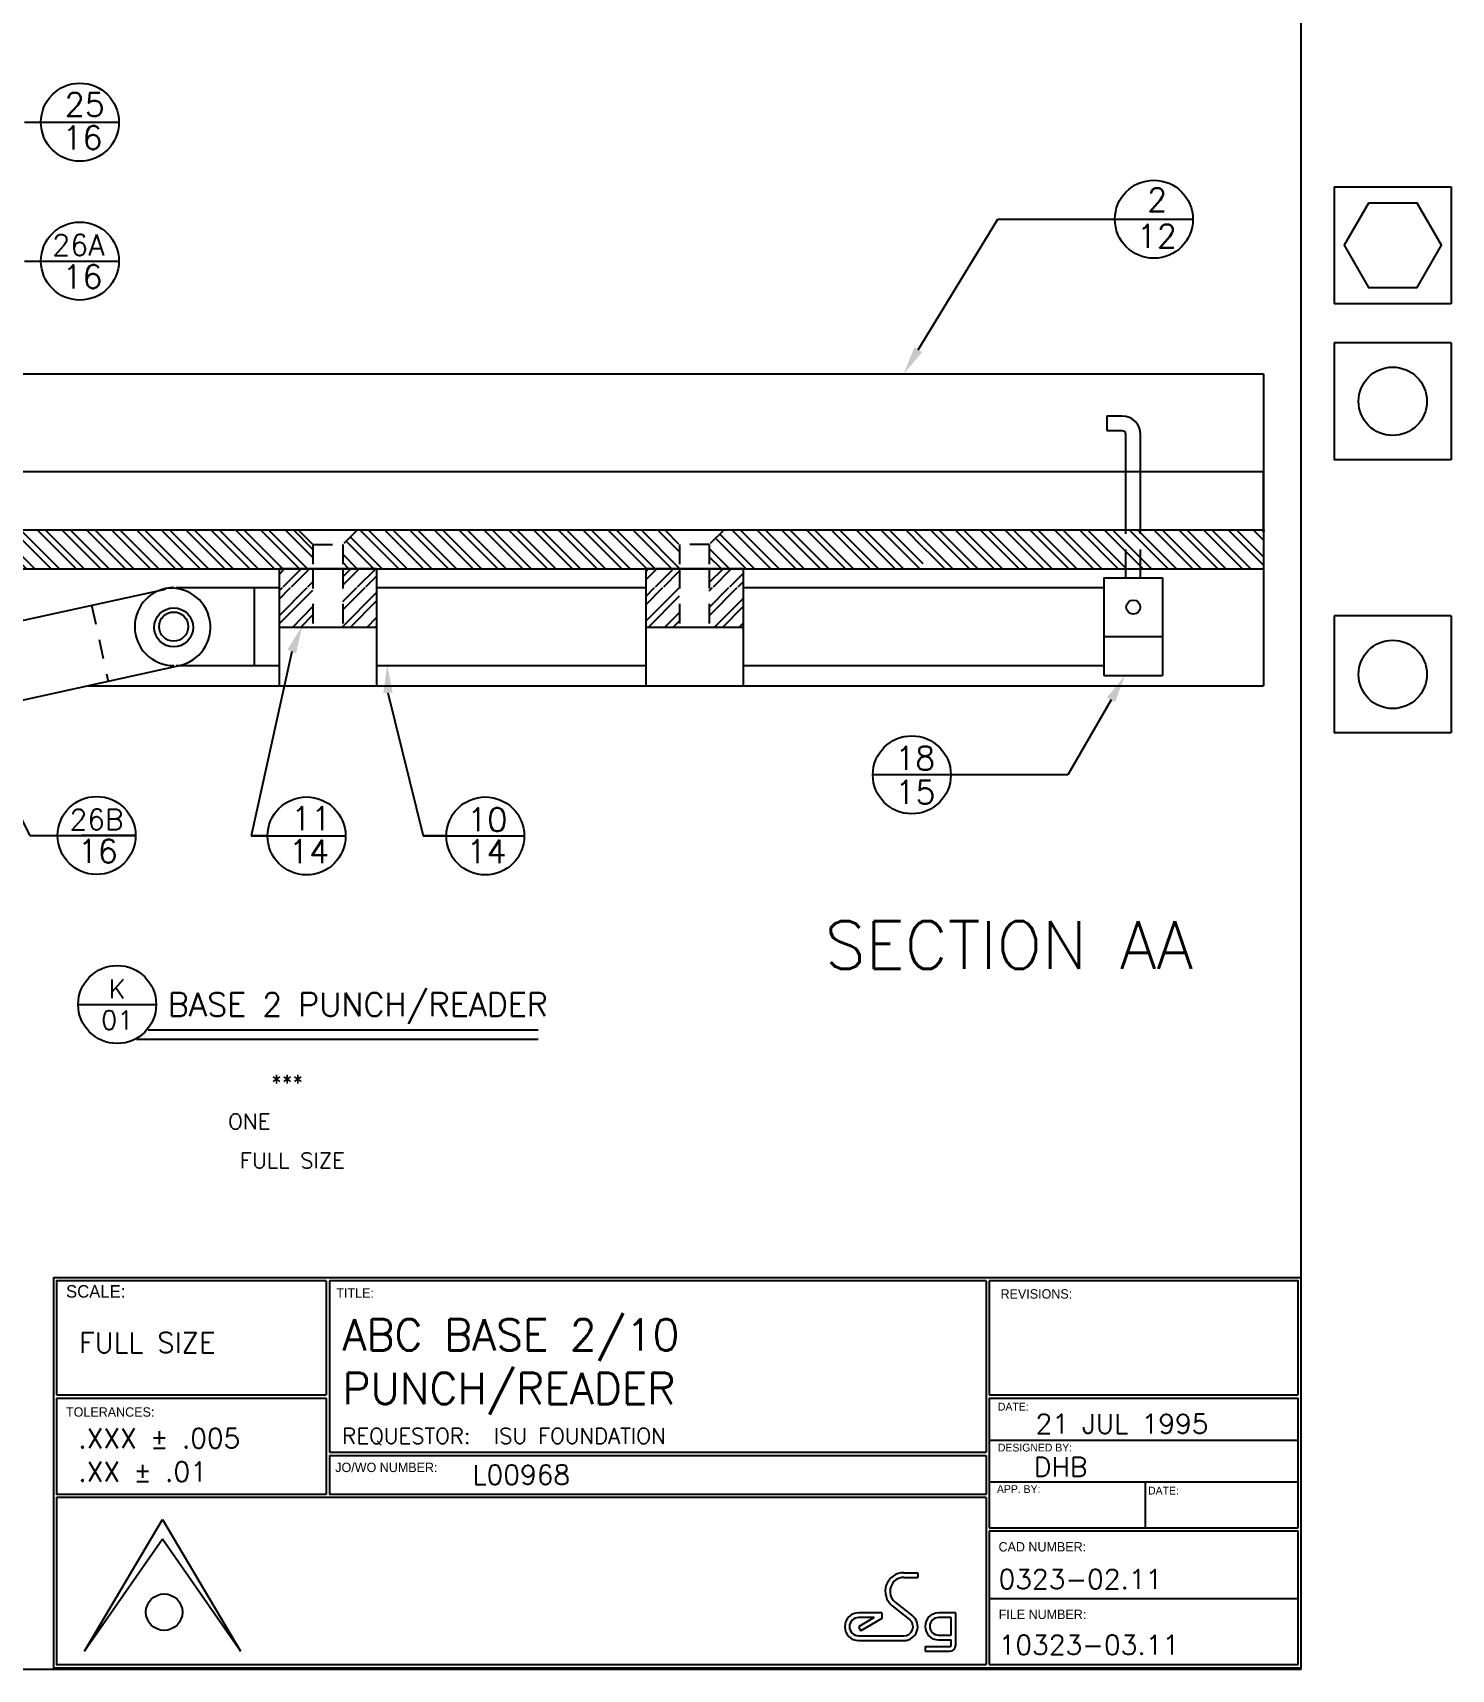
# Model space of a CAD drawing. Extents: x 0 to 34, y 0 to 23.8.
# Drawn here: x 24.87 to 33.96, y 0 to 10.49 of the extents above; entities that cross this region are included whole.
import ezdxf
from ezdxf.enums import TextEntityAlignment as Align

# ---------------------------------------------------------------- set-up
doc = ezdxf.new("R2010")
doc.units = 0
doc.header["$MEASUREMENT"] = 0
doc.linetypes.add('HIDDEN2', pattern=[0.1875, 0.125, -0.0625])
doc.layers.get('0').update_dxf_attribs({"linetype": 'CONTINUOUS'})
for name, color, linetype in [('BORDER', 5, 'CONTINUOUS'), ('HATCH', 2, 'CONTINUOUS'), ('HIDDEN2', 6, 'HIDDEN2'), ('OBJECT', 3, 'CONTINUOUS'), ('TEXT', 1, 'CONTINUOUS')]:
    doc.layers.add(name, color=color, linetype=linetype)
doc.styles.add('ROMANS', font='romans')
doc.styles.add('SIMPLEX', font='simplex')
doc.styles.add('TITLE', font='italic')
doc.dimstyles.get("Standard").update_dxf_attribs({"dimtxt": 0.18, "dimasz": 0.18, "dimexe": 0.18, "dimexo": 0.0625, "dimgap": 0.09, "dimtad": 0, "dimtih": 1, "dimtoh": 1, "dimdec": 4, "dimzin": 0, "dimdsep": 46, "dimtxsty": 'STANDARD', "dimcen": 0.09, "dimadec": 0, "dimazin": 0, "dimtfac": 1, "dimtdec": 4, "dimtofl": 0, "dimtmove": 0, "dimatfit": 3, "dimfxl": 1, "dimtolj": 1, "dimtzin": 0, "dimarcsym": 0})

# ---------------------------------------------------------------- blocks, each defined once
blk = doc.blocks.new('*X9')
at = {"color": 0}
for p, q in [((74.243, 50.325), (74.278, 50.36)), ((74.269, 50.245), (74.384, 50.36)), ((74.322, 50.245), (74.437, 50.36)), ((74.651, 50.309), (74.703, 50.36)), ((74.651, 50.256), (74.756, 50.36)), ((74.746, 50.245), (74.862, 50.36)), ((76.593, 50.342), (76.612, 50.36)), ((76.593, 50.289), (76.665, 50.36)), ((76.656, 50.245), (76.771, 50.36)), ((77.001, 50.272), (77.089, 50.36)), ((77.027, 50.245), (77.142, 50.36)), ((74.428, 50.245), (74.46, 50.277)), ((74.799, 50.245), (74.868, 50.314)), ((76.709, 50.245), (76.81, 50.347)), ((77.133, 50.245), (77.218, 50.33)), ((77.186, 50.245), (77.218, 50.277))]:
    blk.add_line(p, q, dxfattribs=at)
blk = doc.blocks.new('*X8')
at = {"color": 0}
for p, q in [((74.243, 50.06), (74.423, 50.24)), ((74.243, 50.219), (74.264, 50.24)), ((74.243, 50.166), (74.317, 50.24)), ((74.243, 50.007), (74.46, 50.224)), ((74.651, 50.15), (74.741, 50.24)), ((74.651, 50.097), (74.794, 50.24)), ((74.651, 49.991), (74.868, 50.208)), ((74.699, 49.985), (74.868, 50.155)), ((76.593, 50.183), (76.65, 50.24)), ((76.593, 50.024), (76.809, 50.24)), ((76.593, 50.13), (76.703, 50.24)), ((76.608, 49.985), (76.81, 50.188)), ((77.001, 50.113), (77.127, 50.24)), ((77.001, 50.219), (77.021, 50.24)), ((77.001, 50.06), (77.18, 50.24)), ((77.032, 49.985), (77.218, 50.171)), ((74.328, 49.985), (74.46, 50.118)), ((74.381, 49.985), (74.46, 50.065)), ((74.805, 49.985), (74.868, 50.049)), ((76.714, 49.985), (76.81, 50.081)), ((77.085, 49.985), (77.218, 50.118)), ((74.858, 49.985), (74.868, 49.996)), ((76.767, 49.985), (76.81, 50.028)), ((77.191, 49.985), (77.218, 50.012))]:
    blk.add_line(p, q, dxfattribs=at)
blk = doc.blocks.new('*X7')
at = {"color": 0}
for p, q in [((69.759, 50.36), (69.556, 50.564)), ((69.812, 50.36), (69.562, 50.61)), ((69.918, 50.36), (69.668, 50.61)), ((69.971, 50.36), (69.721, 50.61)), ((70.077, 50.36), (69.827, 50.61)), ((70.13, 50.36), (69.88, 50.61)), ((70.237, 50.36), (69.987, 50.61)), ((70.29, 50.36), (70.04, 50.61)), ((70.396, 50.36), (70.146, 50.61)), ((70.449, 50.36), (70.199, 50.61)), ((70.554, 50.361), (70.305, 50.61)), ((70.554, 50.414), (70.358, 50.61)), ((70.554, 50.52), (70.464, 50.61)), ((70.554, 50.573), (70.517, 50.61)), ((70.767, 50.36), (70.554, 50.573)), ((70.873, 50.36), (70.623, 50.61)), ((70.926, 50.36), (70.676, 50.61)), ((71.032, 50.36), (70.782, 50.61)), ((71.085, 50.36), (70.835, 50.61)), ((71.191, 50.36), (70.941, 50.61)), ((71.244, 50.36), (70.994, 50.61)), ((71.35, 50.36), (71.1, 50.61)), ((71.403, 50.36), (71.153, 50.61)), ((71.509, 50.36), (71.259, 50.61)), ((71.562, 50.36), (71.312, 50.61)), ((71.668, 50.36), (71.418, 50.61)), ((71.721, 50.36), (71.471, 50.61)), ((71.828, 50.36), (71.578, 50.61)), ((71.881, 50.36), (71.631, 50.61)), ((71.987, 50.36), (71.737, 50.61)), ((72.04, 50.36), (71.79, 50.61)), ((72.146, 50.36), (71.896, 50.61)), ((72.199, 50.36), (71.949, 50.61)), ((72.305, 50.36), (72.055, 50.61)), ((72.358, 50.36), (72.108, 50.61)), ((72.464, 50.36), (72.214, 50.61)), ((72.517, 50.36), (72.267, 50.61)), ((72.623, 50.36), (72.373, 50.61)), ((72.676, 50.36), (72.426, 50.61)), ((72.782, 50.36), (72.532, 50.61)), ((72.835, 50.36), (72.585, 50.61)), ((72.941, 50.36), (72.691, 50.61)), ((72.994, 50.36), (72.744, 50.61)), ((73.1, 50.36), (72.85, 50.61)), ((73.153, 50.36), (72.903, 50.61)), ((73.259, 50.36), (73.009, 50.61)), ((73.312, 50.36), (73.062, 50.61)), ((73.419, 50.36), (73.169, 50.61)), ((73.472, 50.36), (73.222, 50.61)), ((73.578, 50.36), (73.328, 50.61)), ((73.631, 50.36), (73.381, 50.61)), ((73.737, 50.36), (73.487, 50.61)), ((73.79, 50.36), (73.54, 50.61)), ((73.896, 50.36), (73.646, 50.61)), ((73.949, 50.36), (73.699, 50.61)), ((74.055, 50.36), (73.805, 50.61)), ((74.108, 50.36), (73.858, 50.61)), ((74.214, 50.36), (73.964, 50.61)), ((74.267, 50.36), (74.017, 50.61)), ((74.373, 50.36), (74.123, 50.61)), ((74.426, 50.36), (74.176, 50.61)), ((74.46, 50.432), (74.282, 50.61)), ((74.46, 50.485), (74.335, 50.61)), ((74.903, 50.36), (74.7, 50.564)), ((75.01, 50.36), (74.76, 50.61)), ((75.063, 50.36), (74.813, 50.61)), ((75.169, 50.36), (74.919, 50.61)), ((75.222, 50.36), (74.972, 50.61)), ((75.328, 50.36), (75.078, 50.61)), ((75.381, 50.36), (75.131, 50.61)), ((75.487, 50.36), (75.237, 50.61)), ((75.54, 50.36), (75.29, 50.61)), ((75.646, 50.36), (75.396, 50.61)), ((75.699, 50.36), (75.449, 50.61)), ((75.805, 50.36), (75.555, 50.61)), ((75.858, 50.36), (75.608, 50.61)), ((75.964, 50.36), (75.714, 50.61)), ((76.017, 50.36), (75.767, 50.61)), ((76.123, 50.36), (75.873, 50.61)), ((76.176, 50.36), (75.926, 50.61)), ((76.282, 50.36), (76.032, 50.61)), ((76.335, 50.36), (76.085, 50.61)), ((76.441, 50.36), (76.191, 50.61)), ((76.494, 50.36), (76.244, 50.61)), ((76.601, 50.36), (76.351, 50.61)), ((76.654, 50.36), (76.404, 50.61)), ((76.76, 50.36), (76.51, 50.61)), ((76.81, 50.363), (76.563, 50.61)), ((76.81, 50.469), (76.669, 50.61)), ((77.29, 50.36), (77.068, 50.583)), ((77.396, 50.36), (77.146, 50.61)), ((77.449, 50.36), (77.199, 50.61)), ((77.555, 50.36), (77.305, 50.61)), ((77.608, 50.36), (77.358, 50.61)), ((77.714, 50.36), (77.464, 50.61)), ((77.767, 50.36), (77.517, 50.61)), ((77.873, 50.36), (77.623, 50.61)), ((77.926, 50.36), (77.676, 50.61)), ((78.032, 50.36), (77.782, 50.61)), ((78.085, 50.36), (77.835, 50.61)), ((78.192, 50.36), (77.942, 50.61)), ((78.245, 50.36), (77.995, 50.61)), ((78.351, 50.36), (78.101, 50.61)), ((78.372, 50.392), (78.154, 50.61)), ((78.372, 50.498), (78.26, 50.61)), ((78.372, 50.551), (78.313, 50.61)), ((78.669, 50.36), (78.425, 50.604)), ((78.722, 50.36), (78.472, 50.61)), ((78.828, 50.36), (78.578, 50.61)), ((78.881, 50.36), (78.631, 50.61)), ((78.987, 50.36), (78.737, 50.61)), ((79.04, 50.36), (78.79, 50.61)), ((79.146, 50.36), (78.896, 50.61)), ((79.199, 50.36), (78.949, 50.61)), ((79.305, 50.36), (79.055, 50.61)), ((79.358, 50.36), (79.108, 50.61)), ((79.464, 50.36), (79.214, 50.61)), ((79.517, 50.36), (79.267, 50.61)), ((79.623, 50.36), (79.373, 50.61)), ((79.676, 50.36), (79.426, 50.61)), ((79.783, 50.36), (79.533, 50.61)), ((79.836, 50.36), (79.586, 50.61)), ((79.942, 50.36), (79.692, 50.61)), ((79.995, 50.36), (79.745, 50.61)), ((80.101, 50.36), (79.851, 50.61)), ((80.154, 50.36), (79.904, 50.61)), ((80.26, 50.36), (80.01, 50.61)), ((80.313, 50.36), (80.063, 50.61)), ((80.419, 50.36), (80.169, 50.61)), ((80.472, 50.36), (80.222, 50.61)), ((80.554, 50.384), (80.328, 50.61)), ((80.554, 50.438), (80.381, 50.61)), ((80.554, 50.544), (80.487, 50.61)), ((80.554, 50.597), (80.54, 50.61)), ((69.653, 50.36), (69.556, 50.458)), ((70.714, 50.36), (70.554, 50.52)), ((74.85, 50.36), (74.673, 50.538)), ((77.131, 50.36), (77.001, 50.49)), ((77.237, 50.36), (77.041, 50.556)), ((78.563, 50.36), (78.425, 50.498)), ((69.6, 50.36), (69.556, 50.405)), ((70.608, 50.36), (70.554, 50.414)), ((70.555, 50.36), (70.554, 50.361)), ((74.744, 50.36), (74.651, 50.454)), ((74.691, 50.36), (74.651, 50.401)), ((77.078, 50.36), (77.001, 50.437)), ((78.51, 50.36), (78.425, 50.445))]:
    blk.add_line(p, q, dxfattribs=at)
blk = doc.blocks.new('P-TITLE')
at = {"layer": 'OBJECT'}
for p, q in [((-1.562, -0.638), (-1.062, -0.638)), ((-1.113, -0.8), (1.387, -0.8)), ((1.387, -0.862), (-1.188, -0.862))]:
    blk.add_line(p, q, dxfattribs=at)
blk.add_circle((-1.312, -0.638), 0.25, dxfattribs=at)
at = {"layer": 'OBJECT', "style": 'ROMANS'}
for tag, p in [('NO.', (-1.312, -0.538)), ('PAGE', (-1.312, -0.738))]:
    blk.add_attdef(tag, text='', height=0.12, dxfattribs=at).set_placement(p, align=Align.MIDDLE)
for tag, p, height in [('DESCRIPTION', (-0.988, -0.712), 0.15), ('MATERIAL', (-0.325, -1.188), 0.1), ('#_REQUIRED', (-0.6, -1.438), 0.1), ('SCALE', (-0.525, -1.688), 0.1)]:
    blk.add_attdef(tag, p, '', height=height, dxfattribs=at)
at = {"layer": 'OBJECT', "style": 'ROMANS', "flags": 2}
for tag, p in [('MATERIAL:', (-1.163, -1.188)), ('REQD:', (-1.163, -1.438)), ('SCALE:', (-1.163, -1.688))]:
    blk.add_attdef(tag, p, '', height=0.1, dxfattribs=at)
blk = doc.blocks.new('T-BLK')
for p, q in [((-7.799, 0.116), (-7.299, 0.959)), ((-7.299, 0.959), (-6.799, 0.116)), ((-7.299, 0.834), (-7.799, 0.116)), ((-6.799, 0.116), (-7.299, 0.834)), ((-2.547, 0.618), (-2.458, 0.618)), ((-2.547, 0.588), (-2.458, 0.588)), ((-2.458, 0.618), (-2.458, 0.588)), ((-2.602, 0.43), (-2.491, 0.342)), ((-2.688, 0.361), (-2.837, 0.361)), ((-2.738, 0.331), (-2.837, 0.273)), ((-2.738, 0.331), (-2.837, 0.331)), ((-2.688, 0.326), (-2.822, 0.247)), ((-2.688, 0.361), (-2.688, 0.326)), ((-2.621, 0.407), (-2.51, 0.318)), ((-2.214, 0.361), (-2.325, 0.361)), ((-2.244, 0.331), (-2.325, 0.331)), ((-2.244, 0.219), (-2.244, 0.331)), ((-2.214, 0.154), (-2.214, 0.361)), ((-2.837, 0.273), (-2.822, 0.247)), ((-2.837, 0.214), (-2.547, 0.214)), ((-2.325, 0.219), (-2.244, 0.219)), ((-2.837, 0.184), (-2.547, 0.184)), ((-2.411, 0.146), (-2.252, 0.146)), ((-2.411, 0.146), (-2.411, 0.116)), ((-2.411, 0.116), (-2.252, 0.116)), ((-2.325, 0.189), (-2.244, 0.189)), ((-2.244, 0.154), (-2.244, 0.189))]:
    blk.add_line(p, q)
blk.add_circle((-7.289, 0.366), 0.117)
for centre, radius, start, end in [((-2.547, 0.5), 0.119, 90, 231.3801), ((-2.547, 0.5), 0.0887, 90, 231.3801), ((-2.837, 0.273), 0.0887, 90, 270), ((-2.837, 0.273), 0.0587, 90, 270), ((-2.547, 0.273), 0.0887, 270, 51.3801), ((-2.547, 0.273), 0.0587, 270, 51.3801), ((-2.325, 0.275), 0.086, 90, 270), ((-2.325, 0.275), 0.056, 90, 270), ((-2.252, 0.154), 0.0379, 270, 0), ((-2.252, 0.154), 0.00793, 270, 0)]:
    blk.add_arc(centre, radius, start, end)
at = {"layer": 'BORDER'}
for p, q in [((-6.25, 2.49), (-6.25, 1.758)), ((-6.23, 2.49), (-6.23, 1.391)), ((-2.02, 2.49), (-2.02, 1.391)), ((-2, 2.49), (-2, 1.758)), ((-7.979, 1.758), (-6.25, 1.758)), ((-7.979, 1.738), (-6.25, 1.738)), ((-6.25, 1.738), (-6.25, 1.121)), ((-2, 1.758), (-0.019, 1.758)), ((-2, 1.738), (-0.019, 1.738)), ((-2, 1.738), (-2, 0.907)), ((-6.23, 1.391), (-2.02, 1.391)), ((-6.23, 1.371), (-2.02, 1.371)), ((-6.23, 1.371), (-6.23, 1.121)), ((-2.02, 1.371), (-2.02, 1.121)), ((-6.25, 1.121), (-7.979, 1.121)), ((-2.02, 1.101), (-7.979, 1.101)), ((-2.02, 1.121), (-6.23, 1.121)), ((-2.02, 1.101), (-2.02, 0.03)), ((-2, 0.907), (-0.019, 0.907)), ((-2, 0.887), (-0.019, 0.887)), ((-2, 0.887), (-2, 0.03))]:
    blk.add_line(p, q, dxfattribs=at)
for points in [[(0.001, 0.01), (0.001, 2.51), (-7.999, 2.51), (-7.999, 0.01), (0.001, 0.01)], [(-6.25, 2.49), (-7.979, 2.49), (-7.979, 1.758)], [(-2.02, 2.49), (-6.23, 2.49)], [(-0.019, 1.758), (-0.019, 2.49), (-2, 2.49)], [(-7.979, 1.738), (-7.979, 1.121)], [(-0.019, 0.907), (-0.019, 1.738)], [(-7.979, 1.101), (-7.979, 0.03), (-2.02, 0.03)], [(-0.019, 0.03), (-0.019, 0.887)], [(-2, 0.03), (-0.019, 0.03)]]:
    blk.add_lwpolyline(points, dxfattribs=at)
at = {"layer": 'TEXT', "color": 2}
for p, q in [((-0.019, 1.466), (-2, 1.466)), ((-2, 1.201), (-0.019, 1.201)), ((-1, 1.201), (-1, 0.907)), ((-2, 0.454), (-0.019, 0.454))]:
    blk.add_line(p, q, dxfattribs=at)
at = {"style": 'SIMPLEX'}
for s, height, p in [('.XXX %%P .005', 0.125, (-7.84, 1.418)), ('REQUESTOR:', 0.1, (-6.147, 1.446)), ('.XX %%P .01', 0.125, (-7.84, 1.204))]:
    blk.add_text(s, height=height, dxfattribs=at).set_placement(p)
for tag, p, height in [('FLINE_TITLE', (-6.146, 2.044), 0.2), ('DWG_:_ACT', (-7.835, 2.028), 0.13), ('SLINE_TITLE', (-6.146, 1.7), 0.2), ('DATE', (-1.703, 1.511), 0.125), ('REQUESTOR', (-5.175, 1.446), 0.1), ('J.O.N.', (-5.313, 1.184), 0.125), ('DESN', (-1.714, 1.235), 0.125), ('CAD_NUMBER', (-1.94, 0.515), 0.125), ('FILE_NUMBER', (-1.939, 0.094), 0.125)]:
    blk.add_attdef(tag, p, '', height=height, dxfattribs=at)
at = {"color": 7, "style": 'TITLE', "flags": 2}
for tag, p, height in [('TOP_LINE_LOGO', (-6.697, 0.777), 0.17), ('BOTTOM_LINE_LOGO', (-6.693, 0.157), 0.125)]:
    blk.add_attdef(tag, p, '', height=height, dxfattribs=at)
at = {"style": 'SIMPLEX', "flags": 2}
for tag, p, height in [('FIRST_LOGO_LINE', (-6.69, 0.552), 0.1), ('SECOND_LOGO_LINE', (-6.691, 0.394), 0.085)]:
    blk.add_attdef(tag, p, '', height=height, dxfattribs=at)
at = {"layer": 'TEXT'}
for s, height, p in [('SCALE:', 0.08, (-7.918, 2.382)), ('TITLE:', 0.06, (-6.185, 2.381)), ('REVISIONS:', 0.06, (-1.927, 2.376)), ('TOLERANCES:', 0.06, (-7.918, 1.619)), ('DATE:', 0.05, (-1.944, 1.658)), ('DESIGNED BY:', 0.05, (-1.944, 1.396)), ('JO/WO NUMBER:', 0.06, (-6.192, 1.264)), ('APP. BY:', 0.05, (-1.95, 1.13)), ('DATE:', 0.05, (-0.981, 1.12)), ('CAD NUMBER:', 0.06, (-1.94, 0.755)), ('FILE NUMBER:', 0.06, (-1.939, 0.322))]:
    blk.add_text(s, height=height, dxfattribs=at).set_placement(p)

msp = doc.modelspace()

# ---------------------------------------------------------------- linework, layer by layer
at = {"layer": 'BORDER'}
for p, q in [((33, 0), (33, 21)), ((0, 0), (33, 0))]:
    msp.add_line(p, q, dxfattribs=at)
at = {"layer": 'HIDDEN2'}
for p, q in [((26.571, 7.303), (26.665, 7.209)), ((26.951, 7.303), (26.856, 7.209)), ((28.921, 7.303), (29.015, 7.209)), ((29.301, 7.303), (29.206, 7.209)), ((31.877, 7.053), (31.877, 7.303)), ((31.971, 7.053), (31.971, 7.303)), ((32.761, 7.303), (32.761, 7.294)), ((26.665, 7.209), (26.856, 7.209)), ((26.665, 7.209), (26.665, 7.053)), ((26.856, 7.209), (26.856, 7.053)), ((29.206, 7.209), (29.015, 7.209)), ((29.015, 7.209), (29.015, 7.053)), ((29.206, 7.209), (29.206, 7.053)), ((25.245, 6.82), (25.353, 6.332))]:
    msp.add_line(p, q, dxfattribs=at)
for points in [[(26.665, 7.053), (26.665, 6.678)], [(26.856, 7.053), (26.856, 6.678)], [(29.015, 7.053), (29.015, 6.678)], [(29.206, 7.053), (29.206, 6.678)]]:
    msp.add_lwpolyline(points, dxfattribs=at)
at = {"layer": 'OBJECT'}
for p, q in [((33.212, 9.502), (33.212, 8.752)), ((33.212, 9.502), (33.962, 9.502)), ((33.962, 9.502), (33.962, 8.752)), ((33.962, 8.752), (33.212, 8.752)), ((33.962, 8.752), (33.212, 8.752)), ((33.212, 8.502), (33.212, 7.752)), ((33.962, 8.502), (33.212, 8.502)), ((33.962, 8.502), (33.962, 7.752)), ((22.759, 8.303), (32.759, 8.303)), ((32.759, 8.303), (32.759, 6.303)), ((31.755, 8.033), (31.755, 7.939)), ((31.755, 8.033), (31.853, 8.033)), ((31.755, 7.939), (31.853, 7.939)), ((31.877, 7.303), (31.877, 7.915)), ((31.971, 7.303), (31.971, 7.915)), ((22.759, 7.678), (30.577, 7.678)), ((30.577, 7.678), (30.63, 7.678)), ((30.63, 7.678), (32.759, 7.678)), ((33.962, 7.752), (33.212, 7.752)), ((21.761, 7.303), (32.761, 7.303)), ((22.759, 7.303), (32.759, 7.303)), ((32.761, 7.053), (32.761, 7.303)), ((21.761, 7.053), (32.761, 7.053)), ((27.073, 7.053), (26.448, 7.053)), ((26.448, 7.053), (26.448, 6.303)), ((27.073, 7.053), (27.073, 6.303)), ((29.423, 7.053), (28.798, 7.053)), ((28.798, 7.053), (28.798, 6.303)), ((29.423, 7.053), (29.423, 6.303)), ((31.877, 6.995), (31.877, 7.053)), ((31.971, 6.995), (31.971, 7.053)), ((22.071, 6.122), (25.72, 6.924)), ((25.787, 6.933), (26.448, 6.933)), ((26.287, 6.933), (26.287, 6.433)), ((27.073, 6.933), (28.798, 6.933)), ((29.423, 6.933), (31.736, 6.933)), ((31.736, 6.995), (32.111, 6.995)), ((31.736, 6.995), (31.736, 6.62)), ((32.111, 6.995), (32.111, 6.62)), ((33.212, 6.752), (33.212, 6.002)), ((33.962, 6.752), (33.212, 6.752)), ((33.962, 6.752), (33.962, 6.002)), ((27.073, 6.678), (26.448, 6.678)), ((29.423, 6.678), (28.798, 6.678)), ((31.736, 6.62), (32.111, 6.62)), ((31.736, 6.62), (31.736, 6.37)), ((32.111, 6.62), (32.111, 6.37)), ((25.827, 6.436), (22.178, 5.634)), ((25.787, 6.433), (26.448, 6.433)), ((27.073, 6.433), (28.798, 6.433)), ((29.423, 6.433), (31.736, 6.433)), ((25.224, 6.303), (32.759, 6.303)), ((26.439, 6.303), (27.073, 6.303)), ((28.798, 6.303), (29.423, 6.303)), ((31.736, 6.37), (32.111, 6.37)), ((33.962, 6.002), (33.212, 6.002))]:
    msp.add_line(p, q, dxfattribs=at)
msp.add_lwpolyline([(33.431, 9.397), (33.275, 9.127), (33.431, 8.856), (33.744, 8.856), (33.9, 9.127), (33.744, 9.397)], close=True, dxfattribs=at)
msp.add_lwpolyline([(32.759, 7.303), (32.759, 7.678)], dxfattribs=at)
for centre, radius in [((33.587, 8.127), 0.219), ((31.924, 6.808), 0.045), ((25.772, 6.678), 0.125), ((25.772, 6.683), 0.0935), ((33.587, 6.377), 0.219)]:
    msp.add_circle(centre, radius, dxfattribs=at)
for centre, radius, start, end in [((31.853, 7.915), 0.117, 0, 90), ((31.853, 7.915), 0.0235, 0, 90), ((25.772, 6.683), 0.25, 90, 270), ((25.758, 6.679), 0.25, 285.8641, 105.8641)]:
    msp.add_arc(centre, radius, start, end, dxfattribs=at)
at = {"layer": 'TEXT'}
for p, q in [((24.816, 9.916), (25.421, 9.916)), ((30.545, 8.457), (31.056, 9.294)), ((31.056, 9.294), (32.306, 9.294)), ((31.056, 9.294), (31.236, 9.294)), ((24.816, 9.026), (25.421, 9.026)), ((30.577, 7.244), (30.63, 7.191)), ((30.577, 7.191), (30.63, 7.138)), ((26.529, 6.523), (26.268, 5.341)), ((27.146, 6.258), (27.371, 5.341)), ((31.781, 6.214), (31.504, 5.733)), ((31.504, 5.733), (30.254, 5.733)), ((31.504, 5.733), (31.324, 5.733)), ((25.028, 5.344), (25.528, 5.344)), ((25.528, 5.344), (25.184, 5.344)), ((25.184, 5.344), (25.364, 5.344)), ((26.268, 5.341), (26.874, 5.341)), ((26.374, 5.341), (26.268, 5.341)), ((27.371, 5.341), (28.02, 5.341)), ((27.371, 5.341), (27.551, 5.341)), ((27.52, 5.341), (27.371, 5.341))]:
    msp.add_line(p, q, dxfattribs=at)
for centre in [(25.171, 9.916), (32.056, 9.294), (25.171, 9.026), (30.504, 5.733), (25.278, 5.344), (26.624, 5.341), (27.77, 5.341)]:
    msp.add_circle(centre, 0.25, dxfattribs=at)
for points in [[(30.571, 8.442), (30.52, 8.473), (30.452, 8.303)], [(26.501, 6.535), (26.557, 6.512), (26.597, 6.69)], [(27.116, 6.257), (27.176, 6.259), (27.141, 6.438)], [(31.755, 6.229), (31.807, 6.199), (31.871, 6.37)]]:
    msp.add_solid(points, dxfattribs=at)

# ---------------------------------------------------------------- block references
at = {"layer": 'HATCH'}
for name in ['*X7', '*X9', '*X8']:
    msp.add_blockref(name, (-47.795, -43.307), dxfattribs=at)
at = {"layer": 'OBJECT'}
ref = msp.add_blockref('P-TITLE', (26.722, 4.899), dxfattribs=at)
ref.add_attrib('SCALE', 'FULL SIZE', (26.197, 3.211), dxfattribs={"height": 0.1, "style": 'ROMANS'})
ref.add_attrib('#_REQUIRED', 'ONE', (26.122, 3.461), dxfattribs={"height": 0.1, "style": 'ROMANS'})
ref.add_attrib('MATERIAL', '***', (26.397, 3.711), dxfattribs={"height": 0.1, "style": 'ROMANS'})
ref.add_attrib('NO.', 'K', dxfattribs={"height": 0.12, "style": 'ROMANS'}).set_placement((25.41, 4.361), align=Align.MIDDLE)
ref.add_attrib('DESCRIPTION', 'BASE 2 PUNCH/READER', (25.735, 4.186), dxfattribs={"height": 0.15, "style": 'ROMANS'})
ref.add_attrib('PAGE', '01', dxfattribs={"height": 0.12, "style": 'ROMANS'}).set_placement((25.41, 4.161), align=Align.MIDDLE)
ref = msp.add_blockref('T-BLK', (33, 0), dxfattribs=at)
ref.add_attrib('FILE_NUMBER', '10323-03.11', (31.061, 0.094), dxfattribs={"layer": '0', "height": 0.125, "style": 'SIMPLEX'})
ref.add_attrib('J.O.N.', 'L00968', (27.687, 1.184), dxfattribs={"layer": '0', "height": 0.125, "style": 'SIMPLEX'})
ref.add_attrib('DWG_:_ACT', 'FULL SIZE', (25.165, 2.028), dxfattribs={"layer": '0', "height": 0.13, "style": 'SIMPLEX'})
ref.add_attrib('DESN', 'DHB', (31.286, 1.235), dxfattribs={"layer": '0', "height": 0.125, "style": 'SIMPLEX'})
ref.add_attrib('DATE', '21 JUL 1995', (31.297, 1.511), dxfattribs={"layer": '0', "height": 0.125, "style": 'SIMPLEX'})
ref.add_attrib('REQUESTOR', 'ISU FOUNDATION', (27.825, 1.446), dxfattribs={"layer": '0', "height": 0.1, "style": 'SIMPLEX'})
ref.add_attrib('SLINE_TITLE', 'PUNCH/READER', (26.854, 1.7), dxfattribs={"layer": '0', "height": 0.2, "style": 'SIMPLEX'})
ref.add_attrib('FLINE_TITLE', 'ABC BASE 2/10', (26.854, 2.044), dxfattribs={"layer": '0', "height": 0.2, "style": 'SIMPLEX'})
ref.add_attrib('CAD_NUMBER', '0323-02.11', (31.06, 0.515), dxfattribs={"layer": '0', "height": 0.125, "style": 'SIMPLEX'})

# ---------------------------------------------------------------- texts
at = {"layer": 'HATCH', "style": 'SIMPLEX'}
msp.add_text('SECTION AA', height=0.3063, dxfattribs=at).set_placement((29.946, 4.489))
at = {"layer": 'TEXT', "style": 'SIMPLEX'}
for s, height, p in [('25', 0.15, (25.073, 9.954)), ('16', 0.15, (25.059, 9.742)), ('2', 0.15, (32.012, 9.344)), ('12', 0.15, (31.946, 9.111)), ('26A', 0.135, (24.993, 9.062)), ('16', 0.15, (25.059, 8.851)), ('18', 0.15, (30.397, 5.765)), ('15', 0.15, (30.398, 5.547)), ('26B', 0.132, (25.105, 5.381)), ('11', 0.15, (26.525, 5.379)), ('10', 0.15, (27.654, 5.371)), ('16', 0.15, (25.157, 5.169)), ('14', 0.15, (26.511, 5.167)), ('14', 0.15, (27.649, 5.167))]:
    msp.add_text(s, height=height, dxfattribs=at).set_placement(p)

# ---------------------------------------------------------------- leaders
at = {"layer": 'TEXT'}
msp.add_leader([(21.508, 6.834), (24.085, 6.834), (24.85, 5.344), (25.028, 5.344)], dimstyle='STANDARD', override={"dimtxt": 0.1, "dimgap": 0.1, "dimcen": 0.1, "dimclrd": 256, "dimclre": 256, "dimclrt": 256, "dimtfac": 0.8}, dxfattribs=at)

doc.saveas('drawing.dxf')
